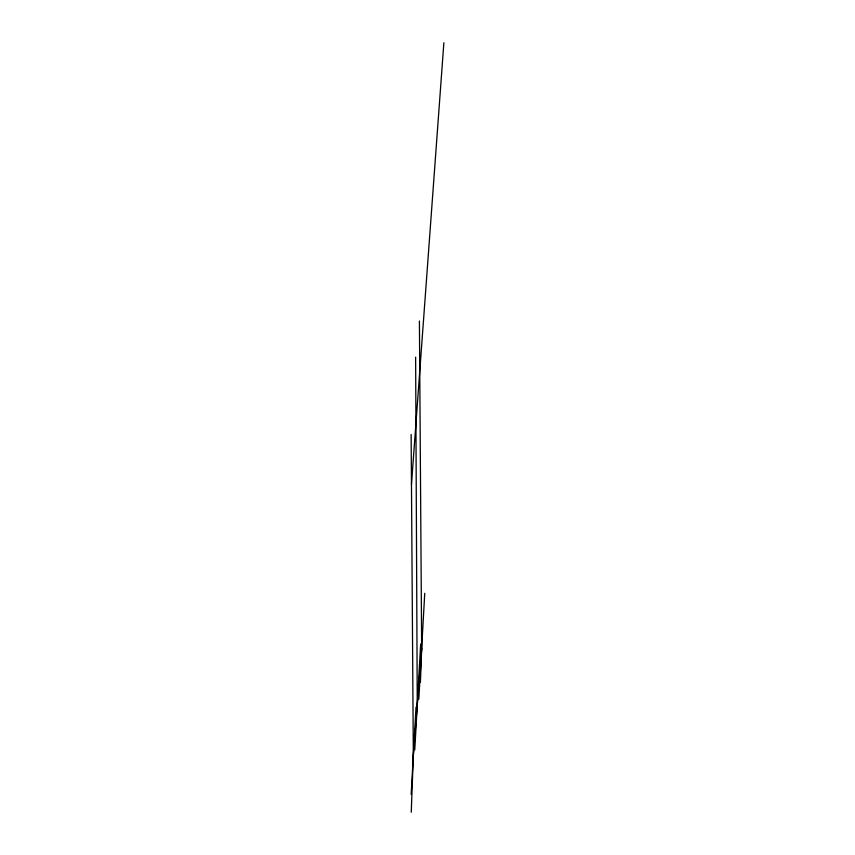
<?xml version="1.0" encoding="UTF-8"?>
<svg xmlns="http://www.w3.org/2000/svg" width="855" height="855" viewBox="0 0 855 855"><rect width="100%" height="100%" fill="white"/><g stroke="black" fill="none" stroke-linecap="round" stroke-linejoin="round"><path stroke-width="1.28" d="M411.255 812.25L413.328 755.542L411.127 434.447M420.425 682.247L421.665 648.485L419.41 321.02M411.159 794.423L416.022 707.181M414.771 749.792L420.671 643.922M418.832 699.155L424.743 593.295M411.469 484.336L443.873 42.75M412.88 761.335L421.665 648.485M415.626 357.155L417.261 705.012"/></g></svg>
